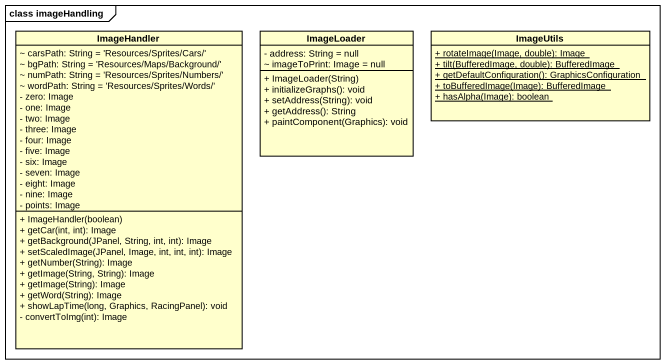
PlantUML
@startuml
mainframe class imageHandling
hide circle
hide empty members
skinparam classAttributeIconSize 0
class ImageHandler {
  ~ carsPath: String = 'Resources/Sprites/Cars/'
  ~ bgPath: String = 'Resources/Maps/Background/'
  ~ numPath: String = 'Resources/Sprites/Numbers/'
  ~ wordPath: String = 'Resources/Sprites/Words/'
  - zero: Image
  - one: Image
  - two: Image
  - three: Image
  - four: Image
  - five: Image
  - six: Image
  - seven: Image
  - eight: Image
  - nine: Image
  - points: Image
  + ImageHandler(boolean)
  + getCar(int, int): Image
  + getBackground(JPanel, String, int, int): Image
  + setScaledImage(JPanel, Image, int, int, int): Image
  + getNumber(String): Image
  + getImage(String, String): Image
  + getImage(String): Image
  + getWord(String): Image
  + showLapTime(long, Graphics, RacingPanel): void
  - convertToImg(int): Image
}
class ImageLoader {
  - address: String = null
  ~ imageToPrint: Image = null
  + ImageLoader(String)
  + initializeGraphs(): void
  + setAddress(String): void
  + getAddress(): String
  + paintComponent(Graphics): void
}
class ImageUtils {
  {static} + rotateImage(Image, double): Image
  {static} + tilt(BufferedImage, double): BufferedImage
  {static} + getDefaultConfiguration(): GraphicsConfiguration
  {static} + toBufferedImage(Image): BufferedImage
  {static} + hasAlpha(Image): boolean
}
@enduml
